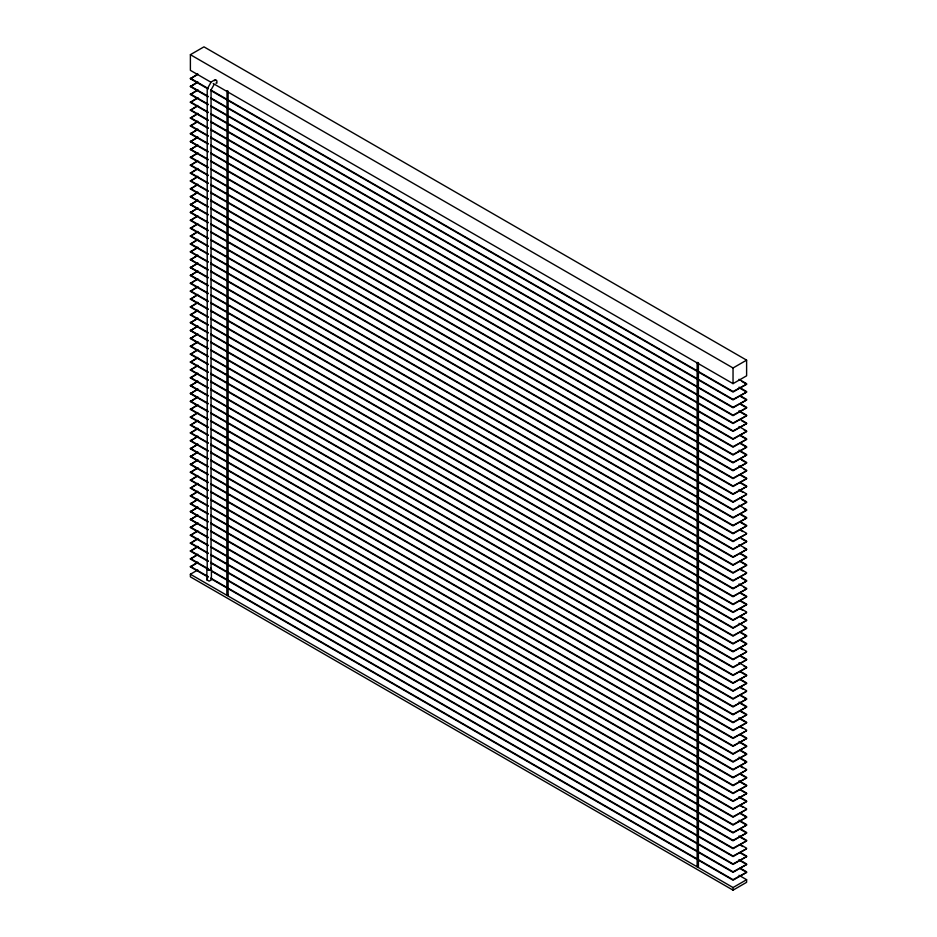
<?xml version="1.0" encoding="UTF-8"?>
<svg xmlns="http://www.w3.org/2000/svg" width="937" height="937" viewBox="0 0 937 937"><rect width="100%" height="100%" fill="white"/><g stroke="black" fill="none" stroke-linecap="round" stroke-linejoin="round"><path stroke-width="1.41" d="M214.561 80.699L215.92 79.868L216.88 80.887L216.88 83.17L215.92 83.088M213.882 84.904L211.059 89.893L211.059 569.099L209.138 570.2L207.218 569.099L207.218 88.956L211.176 81.976L214.96 79.786M226.836 91.229L228.113 91.229L228.113 595.124L227.468 595.499L226.836 595.124L227.023 90.971M210.743 568.173L211.399 569.099L211.399 579.839L209.138 581.151L206.878 579.839L206.878 569.099L207.534 568.173M207.218 569.099L207.78 568.314M211.399 569.099L209.138 570.399L206.878 569.099M206.878 579.839L207.534 578.914M226.836 595.124L228.113 595.124M698.405 362.76L698.405 866.655L697.772 867.018L697.128 866.655L697.128 362.76L697.772 362.385M697.128 866.655L698.405 866.655M210.673 82.058L190.387 70.345L190.387 54.686L203.961 46.85L746.613 360.148L746.613 375.807L733.039 383.643L213.214 83.522M208.143 88.992L190.387 78.743L197.789 73.953M190.387 78.743L197.789 74.468M208.143 96.862L190.387 86.614L197.789 81.824M190.387 86.614L196.559 83.053M208.143 104.733L190.387 94.485L197.789 89.694M190.387 94.485L197.789 90.221M208.143 112.616L190.387 102.367L197.789 97.565M190.387 102.367L197.789 98.092M208.143 120.486L190.387 110.238L197.789 105.448M190.387 110.238L196.559 106.677M208.143 128.357L190.387 118.109L197.789 113.318M190.387 118.109L197.789 113.834M208.143 136.228L190.387 125.98L197.789 121.189M190.387 125.98L196.559 122.419M208.143 144.099L190.387 133.862L197.789 129.06M190.387 133.862L197.789 129.587M208.143 151.981L190.387 141.733L197.789 136.931M190.387 141.733L197.789 137.458M208.143 159.852L190.387 149.604L197.789 144.813M190.387 149.604L196.559 146.043M208.143 167.723L190.387 157.475L197.789 152.684M190.387 157.475L197.789 153.2M208.143 175.594L190.387 165.345L197.789 160.555M190.387 165.345L196.559 161.785M208.143 183.476L190.387 173.228L197.789 168.426M190.387 173.228L197.789 168.953M208.143 191.347L190.387 181.099L197.789 176.297M190.387 181.099L196.559 177.538M208.143 199.218L190.387 188.969L197.789 184.179M190.387 188.969L196.559 185.409M208.143 207.089L190.387 196.84L197.789 192.05M190.387 196.84L197.789 192.565M208.143 214.96L190.387 204.711L197.789 199.921M190.387 204.711L196.559 201.162M208.143 222.842L190.387 212.594L197.789 207.791M190.387 212.594L197.789 208.319M208.143 230.713L190.387 220.464L197.789 215.674M190.387 220.464L196.559 216.904M208.143 238.584L190.387 228.335L197.789 223.545M190.387 228.335L196.559 224.775M208.143 246.454L190.387 236.206L197.789 231.416M190.387 236.206L197.789 231.943M208.143 254.337L190.387 244.088L197.789 239.286M190.387 244.088L196.559 240.528M208.143 262.208L190.387 251.959L197.789 247.157M190.387 251.959L197.789 247.684M208.143 270.079L190.387 259.83L197.789 255.04M190.387 259.83L196.559 256.269M208.143 277.949L190.387 267.701L197.789 262.91M190.387 267.701L197.789 263.426M208.143 285.82L190.387 275.572L197.789 270.781M190.387 275.572L197.789 271.308M208.143 293.703L190.387 283.454L197.789 278.652M190.387 283.454L196.559 279.894M208.143 301.573L190.387 291.325L197.789 286.535M190.387 291.325L197.789 287.05M208.143 309.444L190.387 299.196L197.789 294.405M190.387 299.196L196.559 295.635M208.143 317.315L190.387 307.067L197.789 302.276M190.387 307.067L197.789 302.803M208.143 325.186L190.387 314.949L197.789 310.147M190.387 314.949L197.789 310.674M208.143 333.068L190.387 322.82L197.789 318.018M190.387 322.82L196.559 319.259M208.143 340.939L190.387 330.691L197.789 325.9M190.387 330.691L197.789 326.416M208.143 348.81L190.387 338.562L197.789 333.771M190.387 338.562L196.559 335.001M208.143 356.681L190.387 346.432L197.789 341.642M190.387 346.432L197.789 342.169M208.143 364.563L190.387 354.315L197.789 349.513M190.387 354.315L197.789 350.04M208.143 372.434L190.387 362.186L197.789 357.384M190.387 362.186L196.559 358.625M208.143 380.305L190.387 370.056L197.789 365.266M190.387 370.056L197.789 365.781M208.143 388.176L190.387 377.927L197.789 373.137M190.387 377.927L196.559 374.367M208.143 396.046L190.387 385.798L197.789 381.008M190.387 385.798L197.789 381.535M208.143 403.929L190.387 393.681L197.789 388.878M190.387 393.681L197.789 389.405M208.143 411.8L190.387 401.551L197.789 396.761M190.387 401.551L196.559 397.991M208.143 419.671L190.387 409.422L197.789 404.632M190.387 409.422L197.789 405.147M208.143 427.541L190.387 417.293L197.789 412.503M190.387 417.293L196.559 413.732M208.143 435.424L190.387 425.175L197.789 420.373M190.387 425.175L197.789 420.9M208.143 443.295L190.387 433.046L197.789 428.244M190.387 433.046L197.789 428.771M208.143 451.165L190.387 440.917L197.789 436.127M190.387 440.917L196.559 437.356M208.143 459.036L190.387 448.788L197.789 443.997M190.387 448.788L197.789 444.513M208.143 466.907L190.387 456.659L197.789 451.868M190.387 456.659L196.559 453.098M208.143 474.79L190.387 464.541L197.789 459.739M190.387 464.541L197.789 460.266M208.143 482.66L190.387 472.412L197.789 467.622M190.387 472.412L197.789 468.137M208.143 490.531L190.387 480.283L197.789 475.492M190.387 480.283L196.559 476.722M208.143 498.402L190.387 488.154L197.789 483.363M190.387 488.154L197.789 483.89M208.143 506.273L190.387 496.036L197.789 491.234M190.387 496.036L196.559 492.475M208.143 514.155L190.387 503.907L197.789 499.105M190.387 503.907L197.789 499.632M208.143 522.026L190.387 511.778L197.789 506.987M190.387 511.778L197.789 507.503M208.143 529.897L190.387 519.648L197.789 514.858M190.387 519.648L196.559 516.088M208.143 537.768L190.387 527.519L197.789 522.729M190.387 527.519L197.789 523.256M208.143 545.65L190.387 535.402L197.789 530.6M190.387 535.402L196.559 531.841M208.143 553.521L190.387 543.273L197.789 538.47M190.387 543.273L197.789 538.998M208.143 561.392L190.387 551.143L197.789 546.353M190.387 551.143L197.789 546.868M208.143 569.263L190.387 559.014L197.789 554.224M190.387 559.014L196.559 555.454M208.143 577.133L190.387 566.885L197.789 562.095M190.387 566.885L197.789 562.622M739 875.31L746.613 879.702L746.613 882.314L733.039 890.15L190.387 576.852L190.387 574.24L197.789 569.965M190.387 54.686L733.039 367.983L746.613 360.148M210.673 89.929L733.039 391.514L746.613 384.205L733.039 392.041L210.673 90.456M210.673 97.811L733.039 399.396L746.613 392.076L733.039 399.912L210.673 98.326M210.673 105.682L733.039 407.267L746.613 399.958L733.039 407.782L210.673 106.197M210.673 113.553L733.039 415.138L746.613 407.829L733.039 415.665L210.673 114.08M210.673 121.423L733.039 423.009L746.613 415.7L733.039 423.536L210.673 121.951M210.673 129.294L733.039 430.879L746.613 423.571L733.039 431.407L210.673 129.821M210.673 137.177L733.039 438.762L746.613 431.453L733.039 439.277L210.673 137.692M210.673 145.048L733.039 446.633L746.613 439.324L733.039 447.16L210.673 145.563M210.673 152.918L733.039 454.504L746.613 447.195L733.039 455.031L210.673 153.445M210.673 160.789L733.039 462.374L746.613 455.066L733.039 462.901L210.673 161.316M210.673 168.672L733.039 470.257L746.613 462.937L733.039 470.772L210.673 169.187M210.673 176.543L733.039 478.128L746.613 470.819L733.039 478.643L210.673 177.058M210.673 184.413L733.039 485.998L746.613 478.69L733.039 486.526L210.673 184.94M210.673 192.284L733.039 493.869L746.613 486.561L733.039 494.396L210.673 192.811M210.673 200.155L733.039 501.74L746.613 494.431L733.039 502.267L210.673 200.682M210.673 208.037L733.039 509.623L746.613 502.314L733.039 510.138L210.673 208.553M210.673 215.908L733.039 517.493L746.613 510.185L733.039 518.009L210.673 216.424M210.673 223.779L733.039 525.364L746.613 518.056L733.039 525.891L210.673 224.306M210.673 231.65L733.039 533.235L746.613 525.926L733.039 533.762L210.673 232.177M210.673 239.532L733.039 541.117L746.613 533.797L733.039 541.633L210.673 240.048M210.673 247.403L733.039 548.988L746.613 541.68L733.039 549.504L210.673 247.918M210.673 255.274L733.039 556.859L746.613 549.55L733.039 557.386L210.673 255.801M210.673 263.145L733.039 564.73L746.613 557.421L733.039 565.257L210.673 263.672M210.673 271.016L733.039 572.601L746.613 565.292L733.039 573.128L210.673 271.543M210.673 278.898L733.039 580.483L746.613 573.163L733.039 580.999L210.673 279.413M210.673 286.769L733.039 588.354L746.613 581.045L733.039 588.869L210.673 287.284M210.673 294.64L733.039 596.225L746.613 588.916L733.039 596.752L210.673 295.167M210.673 302.51L733.039 604.096L746.613 596.787L733.039 604.623L210.673 303.038M210.673 310.381L733.039 611.966L746.613 604.658L733.039 612.493L210.673 310.908M210.673 318.264L733.039 619.849L746.613 612.54L733.039 620.364L210.673 318.779M210.673 326.135L733.039 627.72L746.613 620.411L733.039 628.247L210.673 326.65M210.673 334.005L733.039 635.591L746.613 628.282L733.039 636.118L210.673 334.532M210.673 341.876L733.039 643.461L746.613 636.153L733.039 643.988L210.673 342.403M210.673 349.759L733.039 651.344L746.613 644.024L733.039 651.859L210.673 350.274M210.673 357.629L733.039 659.215L746.613 651.906L733.039 659.73L210.673 358.145M210.673 365.5L733.039 667.085L746.613 659.777L733.039 667.612L210.673 366.027M210.673 373.371L733.039 674.956L746.613 667.648L733.039 675.483L210.673 373.898M210.673 381.242L733.039 682.827L746.613 675.518L733.039 683.354L210.673 381.769M210.673 389.124L733.039 690.71L746.613 683.401L733.039 691.225L210.673 389.64M210.673 396.995L733.039 698.58L746.613 691.272L733.039 699.096L210.673 397.511M210.673 404.866L733.039 706.451L746.613 699.143L733.039 706.978L210.673 405.393M210.673 412.737L733.039 714.322L746.613 707.013L733.039 714.849L210.673 413.264M210.673 420.619L733.039 722.204L746.613 714.884L733.039 722.72L210.673 421.135M210.673 428.49L733.039 730.075L746.613 722.767L733.039 730.591L210.673 429.005M210.673 436.361L733.039 737.946L746.613 730.637L733.039 738.473L210.673 436.888M210.673 444.232L733.039 745.817L746.613 738.508L733.039 746.344L210.673 444.759M210.673 452.102L733.039 753.688L746.613 746.379L733.039 754.215L210.673 452.63M210.673 459.985L733.039 761.57L746.613 754.25L733.039 762.086L210.673 460.5M210.673 467.856L733.039 769.441L746.613 762.132L733.039 769.956L210.673 468.371M210.673 475.727L733.039 777.312L746.613 770.003L733.039 777.839L210.673 476.254M210.673 483.597L733.039 785.183L746.613 777.874L733.039 785.71L210.673 484.124M210.673 491.468L733.039 793.053L746.613 785.745L733.039 793.58L210.673 491.995M210.673 499.351L733.039 800.936L746.613 793.627L733.039 801.451L210.673 499.866M210.673 507.222L733.039 808.807L746.613 801.498L733.039 809.334L210.673 507.737M210.673 515.092L733.039 816.677L746.613 809.369L733.039 817.205L210.673 515.619M210.673 522.963L733.039 824.548L746.613 817.24L733.039 825.075L210.673 523.49M210.673 530.846L733.039 832.431L746.613 825.11L733.039 832.946L210.673 531.361M210.673 538.716L733.039 840.302L746.613 832.993L733.039 840.817L210.673 539.232M210.673 546.587L733.039 848.172L746.613 840.864L733.039 848.699L210.673 547.114M210.673 554.458L733.039 856.043L746.613 848.735L733.039 856.57L210.673 554.985M210.673 562.329L733.039 863.914L746.613 856.605L733.039 864.441L210.673 562.856M210.673 570.211L733.039 871.797L746.613 864.488L733.039 872.312L211.949 571.465M210.673 578.082L733.039 879.667L746.613 872.359L733.039 880.183L210.673 578.597M190.387 574.24L733.039 887.538L746.613 879.702M697.772 363.123L697.128 362.76M739 379.298L746.613 383.69M741.542 381.277L746.613 384.205M739 387.168L746.613 391.561M740.265 388.422L746.613 392.076M190.387 78.216L208.143 88.465M740.265 395.777L746.613 399.431M740.265 396.292L746.613 399.958M190.387 86.099L208.143 96.347M740.265 403.648L746.613 407.302M740.265 404.163L746.613 407.829M190.387 93.969L208.143 104.218M739 410.793L746.613 415.185M740.265 412.046L746.613 415.7M190.387 101.84L208.143 112.089M740.265 419.389L746.613 423.055M741.542 420.643L746.613 423.571M190.387 109.711L208.143 119.959M739 426.534L746.613 430.926M744.072 429.989L746.613 431.453M190.387 117.582L208.143 127.83M740.265 435.143L746.613 438.797M740.265 435.658L746.613 439.324M190.387 125.464L208.143 135.713M740.265 443.014L746.613 446.668M740.265 443.541L746.613 447.195M190.387 133.335L208.143 143.584M739 450.158L746.613 454.55M740.265 451.411L746.613 455.066M190.387 141.206L208.143 151.454M740.265 458.755L746.613 462.421M741.542 460.008L746.613 462.937M190.387 149.077L208.143 159.325M739 465.9L746.613 470.292M744.072 469.355L746.613 470.819M190.387 156.959L208.143 167.208M740.265 474.509L746.613 478.163M740.265 475.024L746.613 478.69M190.387 164.83L208.143 175.078M740.265 482.379L746.613 486.045M740.265 482.906L746.613 486.561M190.387 172.701L208.143 182.949M739 489.524L746.613 493.916M740.265 490.777L742.807 492.241M190.387 180.572L208.143 190.82M740.265 498.121L746.613 501.787M741.542 499.386L746.613 502.314M190.387 188.442L208.143 198.691M739 505.266L746.613 509.658M744.072 508.721L746.613 510.185M190.387 196.325L208.143 206.573M740.265 513.874L746.613 517.529M740.265 514.39L746.613 518.056M190.387 204.196L208.143 214.444M740.265 521.745L746.613 525.411M740.265 522.272L746.613 525.926M190.387 212.067L208.143 222.315M740.265 529.616L746.613 533.282M740.265 530.143L742.807 531.607M190.387 219.937L208.143 230.186M740.265 537.498L746.613 541.153M741.542 538.752L746.613 541.68M190.387 227.82L208.143 238.068M739 544.631L746.613 549.023M744.072 548.086L746.613 549.55M190.387 235.691L208.143 245.939M740.265 553.24L746.613 556.894M740.265 553.767L746.613 557.421M190.387 243.561L208.143 253.81M740.265 561.111L746.613 564.777M740.265 561.638L746.613 565.292M190.387 251.432L208.143 261.681M740.265 568.982L746.613 572.648M740.265 569.509L742.807 570.973M190.387 259.303L208.143 269.551M740.265 576.864L746.613 580.518M741.542 578.117L746.613 581.045M190.387 267.186L208.143 277.434M739 583.997L746.613 588.389M744.072 587.452L746.613 588.916M190.387 275.056L208.143 285.305M740.265 592.606L746.613 596.272M740.265 593.133L746.613 596.787M190.387 282.927L208.143 293.176M740.265 600.476L746.613 604.142M740.265 601.004L746.613 604.658M190.387 290.798L208.143 301.046M740.265 608.347L746.613 612.013M740.265 608.874L742.807 610.338M190.387 298.68L208.143 308.917M740.265 616.23L746.613 619.884M740.265 616.745L746.613 620.411M190.387 306.551L208.143 316.8M739 623.363L746.613 627.755M744.072 626.818L746.613 628.282M190.387 314.422L208.143 324.67M740.265 631.971L746.613 635.637M740.265 632.498L746.613 636.153M190.387 322.293L208.143 332.541M740.265 639.842L746.613 643.508M740.265 640.369L746.613 644.024M190.387 330.164L208.143 340.412M740.265 647.725L746.613 651.379M740.265 648.24L742.807 649.704M190.387 338.046L208.143 348.295M740.265 655.595L746.613 659.25M740.265 656.111L746.613 659.777M190.387 345.917L208.143 356.165M739 662.74L746.613 667.132M744.072 666.184L746.613 667.648M190.387 353.788L208.143 364.036M740.265 671.337L746.613 675.003M740.265 671.864L746.613 675.518M190.387 361.659L208.143 371.907M740.265 679.208L746.613 682.874M740.265 679.735L746.613 683.401M190.387 369.529L208.143 379.778M740.265 687.09L746.613 690.745M740.265 687.606L742.807 689.07M190.387 377.412L208.143 387.66M740.265 694.961L746.613 698.615M740.265 695.477L746.613 699.143M190.387 385.283L208.143 395.531M739 702.106L746.613 706.498M740.265 703.359L746.613 707.013M190.387 393.153L208.143 403.402M740.265 710.703L746.613 714.369M740.265 711.23L746.613 714.884M190.387 401.024L208.143 411.273M739 717.847L746.613 722.24M740.265 719.101L746.613 722.767M190.387 408.907L208.143 419.155M740.265 726.456L746.613 730.11M740.265 726.971L742.807 728.436M190.387 416.778L208.143 427.026M740.265 734.327L746.613 737.981M740.265 734.854L746.613 738.508M190.387 424.648L208.143 434.897M739 741.472L746.613 745.864M740.265 742.725L746.613 746.379M190.387 432.519L208.143 442.768M740.265 750.068L746.613 753.735M740.265 750.596L746.613 754.25M190.387 440.39L208.143 450.638M739 757.213L746.613 761.605M740.265 758.466L746.613 762.132M190.387 448.273L208.143 458.521M740.265 765.822L746.613 769.476M740.265 766.337L742.807 767.801M190.387 456.143L208.143 466.392M740.265 773.693L746.613 777.359M740.265 774.22L746.613 777.874M190.387 464.014L208.143 474.263M739 780.837L746.613 785.229M740.265 782.09L746.613 785.745M190.387 471.885L208.143 482.133M740.265 789.434L746.613 793.1M740.265 789.961L746.613 793.627M190.387 479.767L208.143 490.004M739 796.579L746.613 800.971M740.265 797.832L746.613 801.498M190.387 487.638L208.143 497.887M740.265 805.188L746.613 808.842M740.265 805.715L742.807 807.179M190.387 495.509L208.143 505.757M740.265 813.058L746.613 816.724M740.265 813.585L746.613 817.24M190.387 503.38L208.143 513.628M739 820.203L746.613 824.595M740.265 821.456L746.613 825.11M190.387 511.251L208.143 521.499M740.265 828.812L746.613 832.466M740.265 829.327L746.613 832.993M190.387 519.133L208.143 529.382M739 835.945L746.613 840.337M740.265 837.198L746.613 840.864M190.387 527.004L208.143 537.252M740.265 844.553L746.613 848.219M740.265 845.08L742.807 846.544M190.387 534.875L208.143 545.123M740.265 852.424L746.613 856.09M740.265 852.951L746.613 856.605M190.387 542.746L208.143 552.994M739 859.569L746.613 863.961M740.265 860.822L746.613 864.488M190.387 550.616L208.143 560.865M740.265 868.177L746.613 871.832M740.265 868.693L746.613 872.359M190.387 558.499L208.143 568.747M190.387 566.37L208.143 576.618M210.497 568.314L211.059 569.099M733.039 367.983L733.039 383.643M733.039 887.538L733.039 890.15"/></g></svg>
